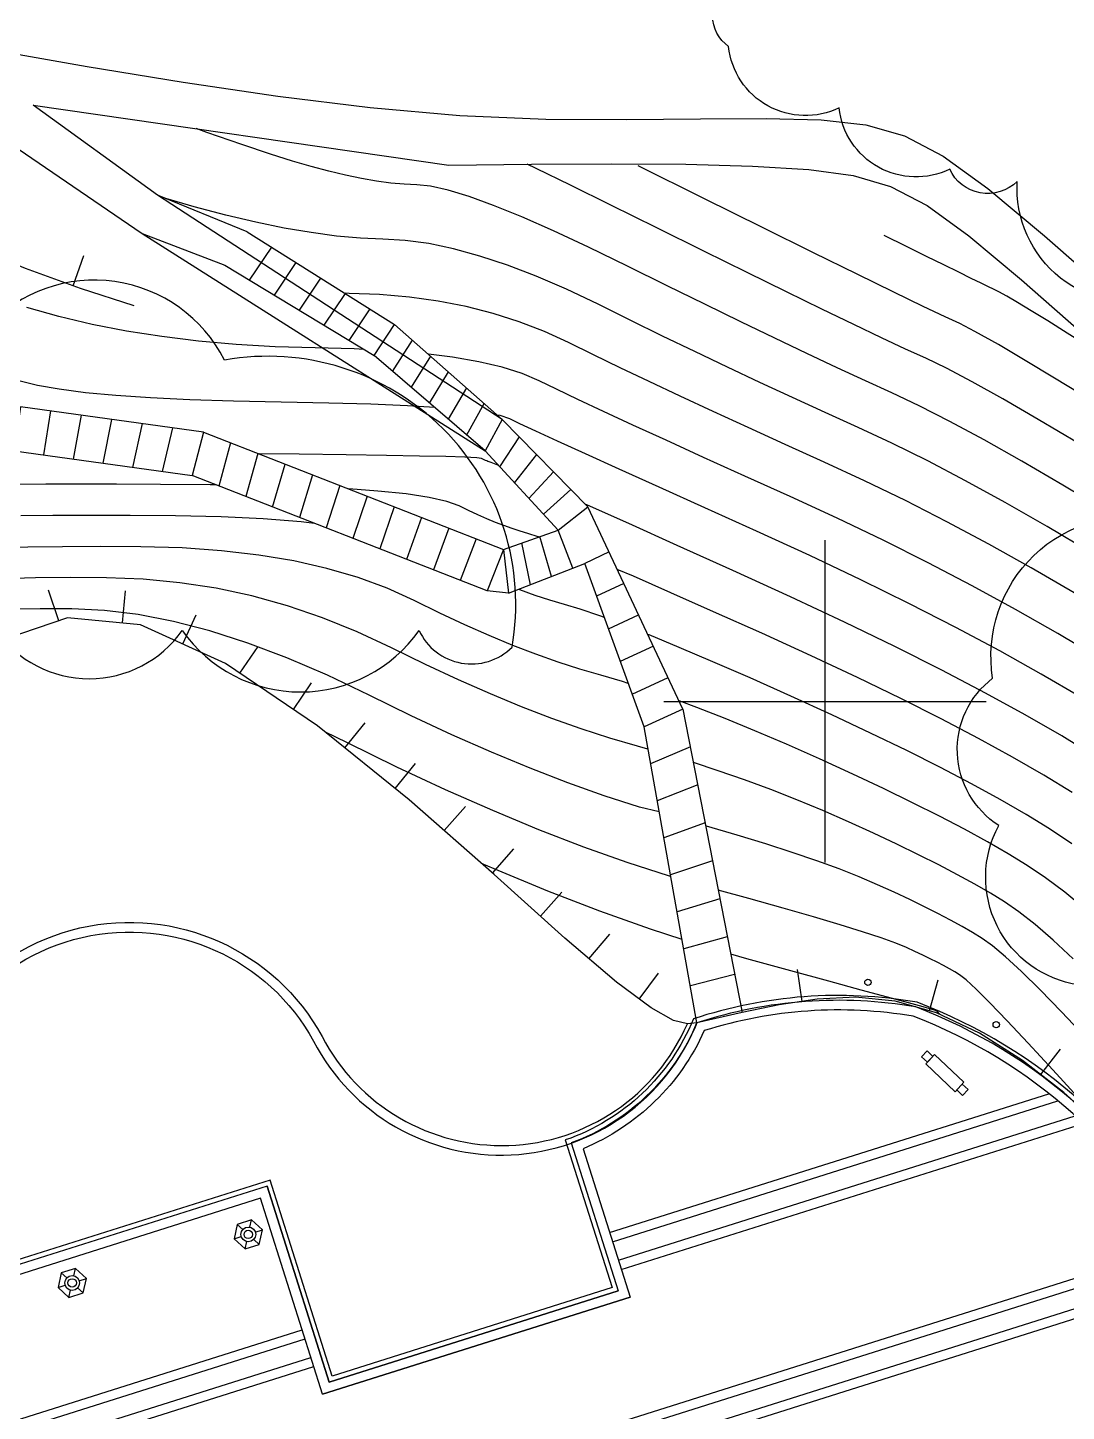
# Model space of a CAD drawing. Extents: x 351134 to 737836, y 2693212 to 3319468.
# Drawn here: x 529755 to 561963, y 3227556 to 3270486 of the extents above; entities that cross this region are included whole.
import ezdxf

# ---------------------------------------------------------------- set-up
doc = ezdxf.new("R2010")
doc.units = 0
doc.linetypes.add('0', pattern=[1, 1])
for name, color, linetype in [('00景观层', 10, 'CONTINUOUS'), ('DGX', 8, 'CONTINUOUS'), ('TK', 7, 'CONTINUOUS'), ('交通3', 1, '0'), ('地貌3', 4, '0'), ('房屋2', 8, '0'), ('景观层', 1, 'CONTINUOUS'), ('绿化', 3, 'CONTINUOUS')]:
    doc.layers.add(name, color=color, linetype=linetype)

msp = doc.modelspace()

# ---------------------------------------------------------------- linework, layer by layer
at = {"layer": '00景观层', "linetype": 'Continuous'}
for p, q in [((554481, 3244581, -355302), (554481, 3254581, -355302)), ((554481, 3244581, -355302), (554481, 3254581, -355302)), ((549481, 3249581, -355302), (559481, 3249581, -355302)), ((549481, 3249581, -355302), (559481, 3249581, -355302)), ((546613, 3235883, -355302), (548064, 3231298, -355302)), ((546613, 3235883, -355302), (548064, 3231298, -355302))]:
    msp.add_line(p, q, dxfattribs=at)
at = {"layer": '00景观层', "color": 1, "linetype": '0'}
for p, q in [((530718, 3252086, -544830), (530396, 3253032, -544830)), ((530718, 3252086, -544830), (530396, 3253032, -544830)), ((530718, 3252086, -544830), (530396, 3253032, -544830)), ((530718, 3252086, -544830), (530396, 3253032, -544830)), ((532695, 3252016, -544830), (532790, 3253011, -544830)), ((532695, 3252016, -544830), (532790, 3253011, -544830)), ((532695, 3252016, -544830), (532790, 3253011, -544830)), ((532695, 3252016, -544830), (532790, 3253011, -544830)), ((534563, 3251364, -544830), (534978, 3252273, -544830)), ((534563, 3251364, -544830), (534978, 3252273, -544830)), ((534563, 3251364, -544830), (534978, 3252273, -544830)), ((534563, 3251364, -544830), (534978, 3252273, -544830)), ((536338, 3250454, -544830), (536898, 3251282, -544830)), ((536338, 3250454, -544830), (536898, 3251282, -544830)), ((536338, 3250454, -544830), (536898, 3251282, -544830)), ((536338, 3250454, -544830), (536898, 3251282, -544830)), ((537994, 3249333, -544830), (538555, 3250161, -544830)), ((537994, 3249333, -544830), (538555, 3250161, -544830)), ((537994, 3249333, -544830), (538555, 3250161, -544830)), ((537994, 3249333, -544830), (538555, 3250161, -544830)), ((539595, 3248137, -544830), (540223, 3248915, -544830)), ((539595, 3248137, -544830), (540223, 3248915, -544830)), ((539595, 3248137, -544830), (540223, 3248915, -544830)), ((539595, 3248137, -544830), (540223, 3248915, -544830)), ((541150, 3246880, -544830), (541779, 3247658, -544830)), ((541150, 3246880, -544830), (541779, 3247658, -544830)), ((541150, 3246880, -544830), (541779, 3247658, -544830)), ((541150, 3246880, -544830), (541779, 3247658, -544830)), ((542666, 3245576, -544830), (543327, 3246326, -544830)), ((542666, 3245576, -544830), (543327, 3246326, -544830)), ((542666, 3245576, -544830), (543327, 3246326, -544830)), ((542666, 3245576, -544830), (543327, 3246326, -544830)), ((544167, 3244254, -544830), (544828, 3245004, -544830)), ((544167, 3244254, -544830), (544828, 3245004, -544830)), ((544167, 3244254, -544830), (544828, 3245004, -544830)), ((544167, 3244254, -544830), (544828, 3245004, -544830)), ((545654, 3242916, -544830), (546323, 3243659, -544830)), ((545654, 3242916, -544830), (546323, 3243659, -544830)), ((545654, 3242916, -544830), (546323, 3243659, -544830)), ((545654, 3242916, -544830), (546323, 3243659, -544830)), ((547158, 3241599, -544830), (547806, 3242361, -544830)), ((547158, 3241599, -544830), (547806, 3242361, -544830)), ((547158, 3241599, -544830), (547806, 3242361, -544830)), ((547158, 3241599, -544830), (547806, 3242361, -544830)), ((553772, 3240272, -544830), (553622, 3241261, -544830)), ((553772, 3240272, -544830), (553622, 3241261, -544830)), ((553772, 3240272, -544830), (553622, 3241261, -544830)), ((553772, 3240272, -544830), (553622, 3241261, -544830)), ((548718, 3240348, -544830), (549315, 3241151, -544830)), ((548718, 3240348, -544830), (549315, 3241151, -544830)), ((557719, 3239985, -544830), (557988, 3240949, -544830)), ((557719, 3239985, -544830), (557988, 3240949, -544830)), ((557719, 3239985, -544830), (557988, 3240949, -544830)), ((557719, 3239985, -544830), (557988, 3240949, -544830)), ((561170, 3238003, -544830), (561783, 3238793, -544830)), ((561170, 3238003, -544830), (561783, 3238793, -544830)), ((561170, 3238003, -544830), (561783, 3238793, -544830)), ((561170, 3238003, -544830), (561783, 3238793, -544830))]:
    msp.add_line(p, q, dxfattribs=at)
at = {"layer": '00景观层', "color": 2, "linetype": '0'}
for p, q in [((537179, 3234545, -355302), (539102, 3228464, -355302)), ((537179, 3234545, -355302), (539102, 3228464, -355302)), ((539102, 3228464, -355302), (548064, 3231298, -355302)), ((539102, 3228464, -355302), (548064, 3231298, -355302))]:
    msp.add_line(p, q, dxfattribs=at)
at = {"layer": '00景观层', "color": 250, "linetype": 'Continuous'}
for p, q in [((536645, 3233270, -355302), (536695, 3233496, -355302)), ((536645, 3233270, -355302), (536695, 3233496, -355302)), ((536256, 3233357, -355302), (536427, 3233200, -355302)), ((536256, 3233357, -355302), (536427, 3233200, -355302)), ((536814, 3233115, -355302), (537035, 3233185, -355302)), ((536814, 3233115, -355302), (537035, 3233185, -355302)), ((536157, 3232907, -355302), (536378, 3232977, -355302)), ((536157, 3232907, -355302), (536378, 3232977, -355302)), ((536497, 3232596, -355302), (536547, 3232822, -355302)), ((536497, 3232596, -355302), (536547, 3232822, -355302)), ((536765, 3232891, -355302), (536936, 3232735, -355302)), ((536765, 3232891, -355302), (536936, 3232735, -355302)), ((530795, 3231850, -355302), (530966, 3231693, -355302)), ((530795, 3231850, -355302), (530966, 3231693, -355302)), ((531185, 3231762, -355302), (531235, 3231989, -355302)), ((531185, 3231762, -355302), (531235, 3231989, -355302)), ((530696, 3231400, -355302), (530917, 3231470, -355302)), ((530696, 3231400, -355302), (530917, 3231470, -355302)), ((531036, 3231089, -355302), (531086, 3231315, -355302)), ((531036, 3231089, -355302), (531086, 3231315, -355302)), ((531304, 3231384, -355302), (531475, 3231228, -355302)), ((531304, 3231384, -355302), (531475, 3231228, -355302)), ((531354, 3231608, -355302), (531575, 3231678, -355302)), ((531354, 3231608, -355302), (531575, 3231678, -355302))]:
    msp.add_line(p, q, dxfattribs=at)
at = {"layer": '00景观层', "color": 1, "linetype": '0'}
for points, elevation in [([(550510, 3239610), (550211, 3239578), (549782, 3239684), (549092, 3240070), (548011, 3240874), (546410, 3242235), (544216, 3244211), (541586, 3246527), (538738, 3248829), (535887, 3250759), (533249, 3251963), (530990, 3252178), (529075, 3251527), (527417, 3250226), (525931, 3248491), (524531, 3246540)], -352185), ([(550510, 3239610), (550211, 3239578), (549782, 3239684), (549092, 3240070), (548011, 3240874), (546410, 3242235), (544216, 3244211), (541586, 3246527), (538738, 3248829), (535887, 3250759), (533249, 3251963), (530990, 3252178), (529075, 3251527), (527417, 3250226), (525931, 3248491), (524531, 3246540)], -352185), ([(550510, 3239610), (550211, 3239578), (549782, 3239684), (549092, 3240070), (548011, 3240874), (546410, 3242235), (544216, 3244211), (541586, 3246527), (538738, 3248829), (535887, 3250759), (533249, 3251963), (530990, 3252178), (529075, 3251527), (527417, 3250226), (525931, 3248491), (524531, 3246540)], -352185), ([(550510, 3239610), (550211, 3239578), (549782, 3239684), (549092, 3240070), (548011, 3240874), (546410, 3242235), (544216, 3244211), (541586, 3246527), (538738, 3248829), (535887, 3250759), (533249, 3251963), (530990, 3252178), (529075, 3251527), (527417, 3250226), (525931, 3248491), (524531, 3246540)], -352185), ([(568115, 3225987), (567516, 3227925), (566959, 3229666), (566465, 3231119), (565989, 3232330), (565469, 3233383), (564844, 3234360), (564052, 3235344), (563053, 3236391), (561884, 3237449), (560603, 3238443), (559268, 3239294), (557937, 3239925), (556656, 3240282), (555425, 3240401), (554232, 3240342), (553063, 3240164), (551907, 3239927)], 9454170), ([(568115, 3225987), (567516, 3227925), (566959, 3229666), (566465, 3231119), (565989, 3232330), (565469, 3233383), (564844, 3234360), (564052, 3235344), (563053, 3236391), (561884, 3237449), (560603, 3238443), (559268, 3239294), (557937, 3239925), (556656, 3240282), (555425, 3240401), (554232, 3240342), (553063, 3240164), (551907, 3239927)], 9454170), ([(568115, 3225987), (567516, 3227925), (566959, 3229666), (566465, 3231119), (565989, 3232330), (565469, 3233383), (564844, 3234360), (564052, 3235344), (563053, 3236391), (561884, 3237449), (560603, 3238443), (559268, 3239294), (557937, 3239925), (556656, 3240282), (555425, 3240401), (554232, 3240342), (553063, 3240164), (551907, 3239927)], 9454170), ([(568115, 3225987), (567516, 3227925), (566959, 3229666), (566465, 3231119), (565989, 3232330), (565469, 3233383), (564844, 3234360), (564052, 3235344), (563053, 3236391), (561884, 3237449), (560603, 3238443), (559268, 3239294), (557937, 3239925), (556656, 3240282), (555425, 3240401), (554232, 3240342), (553063, 3240164), (551907, 3239927)], 9454170)]:
    msp.add_lwpolyline(points, dxfattribs=dict(at, elevation=elevation))
at = {"layer": '00景观层', "color": 8, "linetype": '0'}
for points, elevation in [([(550075, 3249346), (551907, 3239927), (550510, 3239610), (548867, 3248793)], -356512), ([(550991, 3244637), (549689, 3244201)], -354372), ([(551220, 3243459), (549894, 3243054)], -353837), ([(551449, 3242282), (550099, 3241906)], -353303), ([(551678, 3241105), (550305, 3240758)], -352768)]:
    msp.add_lwpolyline(points, dxfattribs=dict(at, elevation=elevation))
at = {"layer": '00景观层', "color": 5, "linetype": 'Continuous', "elevation": -355302, "flags": 128}
msp.add_lwpolyline([(510637, 3224589, -0.03152), (512611, 3224528, 0.427757), (526103, 3236237, -0.757242), (538884, 3239189, 0.631619), (550211, 3239578)], format="xyb", dxfattribs=at)
msp.add_lwpolyline([(510637, 3224589, -0.03152), (512611, 3224528, 0.427757), (526103, 3236237, -0.757242), (538884, 3239189, 0.631619), (550211, 3239578)], format="xyb", dxfattribs=at)
at = {"layer": '00景观层', "linetype": 'Continuous', "elevation": -345704, "flags": 128}
msp.add_lwpolyline([(512339, 3224250, -0.003987), (512583, 3224229, 0.427757), (526403, 3236223, -0.757242), (538621, 3239045, 0.641585), (550510, 3239610)], format="xyb", dxfattribs=at)
msp.add_lwpolyline([(512339, 3224250, -0.003987), (512583, 3224229, 0.427757), (526403, 3236223, -0.757242), (538621, 3239045, 0.641585), (550510, 3239610)], format="xyb", dxfattribs=at)
at = {"layer": '00景观层', "color": 7, "elevation": -355302, "flags": 128}
for points in [[(571573, 3209985), (571752, 3210049), (570313, 3214061), (571432, 3214442), (571323, 3214664, 0.029317), (566127, 3232390, 0.184836), (557336, 3240249, 0.123687), (550398, 3239731, -0.216099), (546427, 3235976), (547875, 3231396), (539200, 3228652), (537276, 3234733), (524694, 3230754, -0.29768), (512597, 3224379, 0.003987), (512351, 3224400)], [(571573, 3209985), (571752, 3210049), (570313, 3214061), (571432, 3214442), (571323, 3214664, 0.029317), (566127, 3232390, 0.184836), (557336, 3240249, 0.123687), (550398, 3239731, -0.216099), (546427, 3235976), (547875, 3231396), (539200, 3228652), (537276, 3234733), (524694, 3230754, -0.29768), (512597, 3224379, 0.003987), (512351, 3224400)], [(556253, 3190632), (562930, 3197146), (563209, 3196860), (571019, 3204479), (570766, 3204738), (571433, 3210094), (571560, 3210140), (570120, 3214154), (571222, 3214529), (571181, 3214614, 0.029328), (565989, 3232330, 0.18445), (557296, 3240103, 0.122199), (550510, 3239610, -0.20777), (546613, 3235883), (548064, 3231298), (539102, 3228464), (537179, 3234545), (524796, 3230629, -0.296393), (512583, 3224229, 0.003987), (512339, 3224250)], [(556253, 3190632), (562930, 3197146), (563209, 3196860), (571019, 3204479), (570766, 3204738), (571433, 3210094), (571560, 3210140), (570120, 3214154), (571222, 3214529), (571181, 3214614, 0.029328), (565989, 3232330, 0.18445), (557296, 3240103, 0.122199), (550510, 3239610, -0.20777), (546613, 3235883), (548064, 3231298), (539102, 3228464), (537179, 3234545), (524796, 3230629, -0.296393), (512583, 3224229, 0.003987), (512339, 3224250)]]:
    msp.add_lwpolyline(points, format="xyb", dxfattribs=at)
at = {"layer": '00景观层', "color": 8, "linetype": 'Continuous', "elevation": -355302, "flags": 128}
msp.add_lwpolyline([(556171, 3190971), (562935, 3197570), (563214, 3197284), (570595, 3204484), (570451, 3204632), (571158, 3210314), (571177, 3210321), (569735, 3214340), (570849, 3214719, 0.029015), (565713, 3232210, 0.18366), (557217, 3239813, 0.119144), (550734, 3239367, -0.191924), (546978, 3235705), (548434, 3231101), (538900, 3228086), (536975, 3234173), (524998, 3230378, -0.292375), (512627, 3223924)], format="xyb", dxfattribs=at)
msp.add_lwpolyline([(556171, 3190971), (562935, 3197570), (563214, 3197284), (570595, 3204484), (570451, 3204632), (571158, 3210314), (571177, 3210321), (569735, 3214340), (570849, 3214719, 0.029015), (565713, 3232210, 0.18366), (557217, 3239813, 0.119144), (550734, 3239367, -0.191924), (546978, 3235705), (548434, 3231101), (538900, 3228086), (536975, 3234173), (524998, 3230378, -0.292375), (512627, 3223924)], format="xyb", dxfattribs=at)
at = {"layer": '00景观层', "color": 250, "linetype": 'Continuous', "elevation": -355302, "flags": 128}
for points in [[(547801, 3233103), (561426, 3237412)], [(547801, 3233103), (561426, 3237412)], [(547891, 3232817), (561705, 3237186)], [(547891, 3232817), (561705, 3237186)], [(548072, 3232245), (562237, 3236725)], [(548072, 3232245), (562237, 3236725)], [(548163, 3231959), (562491, 3236490)], [(548163, 3231959), (562491, 3236490)], [(537653, 3223915), (565446, 3232705)], [(537653, 3223915), (565446, 3232705)], [(537828, 3223656), (565593, 3232437)], [(537828, 3223656), (565593, 3232437)], [(538101, 3223113), (565830, 3231883)], [(538101, 3223113), (565830, 3231883)], [(538202, 3222830), (565930, 3231600)], [(538202, 3222830), (565930, 3231600)], [(513972, 3222404), (538267, 3230088)], [(513972, 3222404), (538267, 3230088)], [(514144, 3222144), (538357, 3229802)], [(514144, 3222144), (538357, 3229802)], [(514324, 3221572), (538538, 3229230)], [(514324, 3221572), (538538, 3229230)], [(514414, 3221286), (538629, 3228944)], [(514414, 3221286), (538629, 3228944)]]:
    msp.add_lwpolyline(points, dxfattribs=at)
at = {"layer": '00景观层', "color": 7, "elevation": -355302, "flags": 128}
for points in [[(537179, 3234545), (524796, 3230629)], [(537179, 3234545), (524796, 3230629)], [(537179, 3234545), (539102, 3228464)], [(537179, 3234545), (539102, 3228464)]]:
    msp.add_lwpolyline(points, dxfattribs=at)
at = {"layer": '00景观层', "color": 11, "linetype": 'Continuous', "elevation": -355302, "flags": 128}
for points in [[(537035, 3233185), (536695, 3233496), (536256, 3233357), (536157, 3232907), (536497, 3232596), (536936, 3232735)], [(537035, 3233185), (536695, 3233496), (536256, 3233357), (536157, 3232907), (536497, 3232596), (536936, 3232735)], [(531575, 3231678), (531235, 3231989), (530795, 3231850), (530696, 3231400), (531036, 3231089), (531475, 3231228)], [(531575, 3231678), (531235, 3231989), (530795, 3231850), (530696, 3231400), (531036, 3231089), (531475, 3231228)]]:
    msp.add_lwpolyline(points, close=True, dxfattribs=at)
at = {"layer": '00景观层', "color": 8, "linetype": 'Continuous', "elevation": -355302, "flags": 128}
msp.add_lwpolyline([(538900, 3228086), (548434, 3231101)], dxfattribs=at)
msp.add_lwpolyline([(538900, 3228086), (548434, 3231101)], dxfattribs=at)
at = {"layer": '00景观层', "color": 1, "linetype": '0'}
for centre in [(555812, 3240866, -544830), (555812, 3240866, -544830), (555812, 3240866, -544830), (555812, 3240866, -544830), (559791, 3239553, -544830), (559791, 3239553, -544830), (559791, 3239553, -544830), (559791, 3239553, -544830)]:
    msp.add_circle(centre, 100, dxfattribs=at)
at = {"layer": '00景观层', "color": 250, "linetype": 'Continuous'}
for centre, radius in [((536596, 3233046, -355302), 229), ((536596, 3233046, -355302), 229), ((536596, 3233046, -355302), 131), ((536596, 3233046, -355302), 131), ((531135, 3231539, -355302), 229), ((531135, 3231539, -355302), 229), ((531135, 3231539, -355302), 131), ((531135, 3231539, -355302), 131)]:
    msp.add_circle(centre, radius, dxfattribs=at)
at = {"layer": 'DGX', "color": 8, "linetype": 'Continuous'}
for points, elevation in [([(563239, 3255464), (561857, 3256295), (560582, 3257040), (559414, 3257698), (558354, 3258271), (557401, 3258757), (556555, 3259157), (555733, 3259530), (554853, 3259937), (553915, 3260378), (552919, 3260853), (551865, 3261361), (550753, 3261903), (549582, 3262479), (548353, 3263088), (547151, 3263675), (546058, 3264184), (545076, 3264616), (544204, 3264971), (543442, 3265248), (542791, 3265447), (542250, 3265568), (541819, 3265612), (541430, 3265628), (541015, 3265666), (540573, 3265725), (540105, 3265805), (539611, 3265907), (539090, 3266031), (538542, 3266176), (537968, 3266342), (537281, 3266560), (536395, 3266858), (535308, 3267237), (534976, 3267355)], 11698), ([(563239, 3255464), (561857, 3256295), (560582, 3257040), (559414, 3257698), (558354, 3258271), (557401, 3258757), (556555, 3259157), (555733, 3259530), (554853, 3259937), (553915, 3260378), (552919, 3260853), (551865, 3261361), (550753, 3261903), (549582, 3262479), (548353, 3263088), (547151, 3263675), (546058, 3264184), (545076, 3264616), (544204, 3264971), (543442, 3265248), (542791, 3265447), (542250, 3265568), (541819, 3265612), (541430, 3265628), (541015, 3265666), (540573, 3265725), (540105, 3265805), (539611, 3265907), (539090, 3266031), (538542, 3266176), (537968, 3266342), (537281, 3266560), (536395, 3266858), (535308, 3267237), (534976, 3267355)], 11698), ([(563239, 3255464), (561857, 3256295), (560582, 3257040), (559414, 3257698), (558354, 3258271), (557401, 3258757), (556555, 3259157), (555733, 3259530), (554853, 3259937), (553915, 3260378), (552919, 3260853), (551865, 3261361), (550753, 3261903), (549582, 3262479), (548353, 3263088), (547151, 3263675), (546058, 3264184), (545076, 3264616), (544204, 3264971), (543442, 3265248), (542791, 3265447), (542250, 3265568), (541819, 3265612), (541430, 3265628), (541015, 3265666), (540573, 3265725), (540105, 3265805), (539611, 3265907), (539090, 3266031), (538542, 3266176), (537968, 3266342), (537281, 3266560), (536395, 3266858), (535308, 3267237), (534976, 3267355)], 11698), ([(563239, 3255464), (561857, 3256295), (560582, 3257040), (559414, 3257698), (558354, 3258271), (557401, 3258757), (556555, 3259157), (555733, 3259530), (554853, 3259937), (553915, 3260378), (552919, 3260853), (551865, 3261361), (550753, 3261903), (549582, 3262479), (548353, 3263088), (547151, 3263675), (546058, 3264184), (545076, 3264616), (544204, 3264971), (543442, 3265248), (542791, 3265447), (542250, 3265568), (541819, 3265612), (541430, 3265628), (541015, 3265666), (540573, 3265725), (540105, 3265805), (539611, 3265907), (539090, 3266031), (538542, 3266176), (537968, 3266342), (537281, 3266560), (536395, 3266858), (535308, 3267237), (534976, 3267355)], 11698), ([(563239, 3255464), (561857, 3256295), (560582, 3257040), (559414, 3257698), (558354, 3258271), (557401, 3258757), (556555, 3259157), (555733, 3259530), (554853, 3259937), (553915, 3260378), (552919, 3260853), (551865, 3261361), (550753, 3261903), (549582, 3262479), (548353, 3263088), (547151, 3263675), (546058, 3264184), (545076, 3264616), (544204, 3264971), (543442, 3265248), (542791, 3265447), (542250, 3265568), (541819, 3265612), (541430, 3265628), (541015, 3265666), (540573, 3265725), (540105, 3265805), (539611, 3265907), (539090, 3266031), (538542, 3266176), (537968, 3266342), (537281, 3266560), (536395, 3266858), (535308, 3267237), (534976, 3267355)], 11698), ([(563239, 3255464), (561857, 3256295), (560582, 3257040), (559414, 3257698), (558354, 3258271), (557401, 3258757), (556555, 3259157), (555733, 3259530), (554853, 3259937), (553915, 3260378), (552919, 3260853), (551865, 3261361), (550753, 3261903), (549582, 3262479), (548353, 3263088), (547151, 3263675), (546058, 3264184), (545076, 3264616), (544204, 3264971), (543442, 3265248), (542791, 3265447), (542250, 3265568), (541819, 3265612), (541430, 3265628), (541015, 3265666), (540573, 3265725), (540105, 3265805), (539611, 3265907), (539090, 3266031), (538542, 3266176), (537968, 3266342), (537281, 3266560), (536395, 3266858), (535308, 3267237), (534976, 3267355)], 11698), ([(563239, 3255464), (561857, 3256295), (560582, 3257040), (559414, 3257698), (558354, 3258271), (557401, 3258757), (556555, 3259157), (555733, 3259530), (554853, 3259937), (553915, 3260378), (552919, 3260853), (551865, 3261361), (550753, 3261903), (549582, 3262479), (548353, 3263088), (547151, 3263675), (546058, 3264184), (545076, 3264616), (544204, 3264971), (543442, 3265248), (542791, 3265447), (542250, 3265568), (541819, 3265612), (541430, 3265628), (541015, 3265666), (540573, 3265725), (540105, 3265805), (539611, 3265907), (539090, 3266031), (538542, 3266176), (537968, 3266342), (537281, 3266560), (536395, 3266858), (535308, 3267237), (534976, 3267355)], 11698), ([(563239, 3255464), (561857, 3256295), (560582, 3257040), (559414, 3257698), (558354, 3258271), (557401, 3258757), (556555, 3259157), (555733, 3259530), (554853, 3259937), (553915, 3260378), (552919, 3260853), (551865, 3261361), (550753, 3261903), (549582, 3262479), (548353, 3263088), (547151, 3263675), (546058, 3264184), (545076, 3264616), (544204, 3264971), (543442, 3265248), (542791, 3265447), (542250, 3265568), (541819, 3265612), (541430, 3265628), (541015, 3265666), (540573, 3265725), (540105, 3265805), (539611, 3265907), (539090, 3266031), (538542, 3266176), (537968, 3266342), (537281, 3266560), (536395, 3266858), (535308, 3267237), (534976, 3267355)], 11698), ([(563239, 3255464), (561857, 3256295), (560582, 3257040), (559414, 3257698), (558354, 3258271), (557401, 3258757), (556555, 3259157), (555733, 3259530), (554853, 3259937), (553915, 3260378), (552919, 3260853), (551865, 3261361), (550753, 3261903), (549582, 3262479), (548353, 3263088), (547151, 3263675), (546058, 3264184), (545076, 3264616), (544204, 3264971), (543442, 3265248), (542791, 3265447), (542250, 3265568), (541819, 3265612), (541430, 3265628), (541015, 3265666), (540573, 3265725), (540105, 3265805), (539611, 3265907), (539090, 3266031), (538542, 3266176), (537968, 3266342), (537281, 3266560), (536395, 3266858), (535308, 3267237), (534976, 3267355)], 11698), ([(563239, 3255464), (561857, 3256295), (560582, 3257040), (559414, 3257698), (558354, 3258271), (557401, 3258757), (556555, 3259157), (555733, 3259530), (554853, 3259937), (553915, 3260378), (552919, 3260853), (551865, 3261361), (550753, 3261903), (549582, 3262479), (548353, 3263088), (547151, 3263675), (546058, 3264184), (545076, 3264616), (544204, 3264971), (543442, 3265248), (542791, 3265447), (542250, 3265568), (541819, 3265612), (541430, 3265628), (541015, 3265666), (540573, 3265725), (540105, 3265805), (539611, 3265907), (539090, 3266031), (538542, 3266176), (537968, 3266342), (537281, 3266560), (536395, 3266858), (535308, 3267237), (534976, 3267355)], 11698), ([(563239, 3255464), (561857, 3256295), (560582, 3257040), (559414, 3257698), (558354, 3258271), (557401, 3258757), (556555, 3259157), (555733, 3259530), (554853, 3259937), (553915, 3260378), (552919, 3260853), (551865, 3261361), (550753, 3261903), (549582, 3262479), (548353, 3263088), (547151, 3263675), (546058, 3264184), (545076, 3264616), (544204, 3264971), (543442, 3265248), (542791, 3265447), (542250, 3265568), (541819, 3265612), (541430, 3265628), (541015, 3265666), (540573, 3265725), (540105, 3265805), (539611, 3265907), (539090, 3266031), (538542, 3266176), (537968, 3266342), (537281, 3266560), (536395, 3266858), (535308, 3267237), (534976, 3267355)], 11698), ([(563239, 3255464), (561857, 3256295), (560582, 3257040), (559414, 3257698), (558354, 3258271), (557401, 3258757), (556555, 3259157), (555733, 3259530), (554853, 3259937), (553915, 3260378), (552919, 3260853), (551865, 3261361), (550753, 3261903), (549582, 3262479), (548353, 3263088), (547151, 3263675), (546058, 3264184), (545076, 3264616), (544204, 3264971), (543442, 3265248), (542791, 3265447), (542250, 3265568), (541819, 3265612), (541430, 3265628), (541015, 3265666), (540573, 3265725), (540105, 3265805), (539611, 3265907), (539090, 3266031), (538542, 3266176), (537968, 3266342), (537281, 3266560), (536395, 3266858), (535308, 3267237), (534976, 3267355)], 11698), ([(563239, 3255464), (561857, 3256295), (560582, 3257040), (559414, 3257698), (558354, 3258271), (557401, 3258757), (556555, 3259157), (555733, 3259530), (554853, 3259937), (553915, 3260378), (552919, 3260853), (551865, 3261361), (550753, 3261903), (549582, 3262479), (548353, 3263088), (547151, 3263675), (546058, 3264184), (545076, 3264616), (544204, 3264971), (543442, 3265248), (542791, 3265447), (542250, 3265568), (541819, 3265612), (541430, 3265628), (541015, 3265666), (540573, 3265725), (540105, 3265805), (539611, 3265907), (539090, 3266031), (538542, 3266176), (537968, 3266342), (537281, 3266560), (536395, 3266858), (535308, 3267237), (534976, 3267355)], 11698), ([(563239, 3255464), (561857, 3256295), (560582, 3257040), (559414, 3257698), (558354, 3258271), (557401, 3258757), (556555, 3259157), (555733, 3259530), (554853, 3259937), (553915, 3260378), (552919, 3260853), (551865, 3261361), (550753, 3261903), (549582, 3262479), (548353, 3263088), (547151, 3263675), (546058, 3264184), (545076, 3264616), (544204, 3264971), (543442, 3265248), (542791, 3265447), (542250, 3265568), (541819, 3265612), (541430, 3265628), (541015, 3265666), (540573, 3265725), (540105, 3265805), (539611, 3265907), (539090, 3266031), (538542, 3266176), (537968, 3266342), (537281, 3266560), (536395, 3266858), (535308, 3267237), (534976, 3267355)], 11698), ([(563239, 3255464), (561857, 3256295), (560582, 3257040), (559414, 3257698), (558354, 3258271), (557401, 3258757), (556555, 3259157), (555733, 3259530), (554853, 3259937), (553915, 3260378), (552919, 3260853), (551865, 3261361), (550753, 3261903), (549582, 3262479), (548353, 3263088), (547151, 3263675), (546058, 3264184), (545076, 3264616), (544204, 3264971), (543442, 3265248), (542791, 3265447), (542250, 3265568), (541819, 3265612), (541430, 3265628), (541015, 3265666), (540573, 3265725), (540105, 3265805), (539611, 3265907), (539090, 3266031), (538542, 3266176), (537968, 3266342), (537281, 3266560), (536395, 3266858), (535308, 3267237), (534976, 3267355)], 11698), ([(563239, 3255464), (561857, 3256295), (560582, 3257040), (559414, 3257698), (558354, 3258271), (557401, 3258757), (556555, 3259157), (555733, 3259530), (554853, 3259937), (553915, 3260378), (552919, 3260853), (551865, 3261361), (550753, 3261903), (549582, 3262479), (548353, 3263088), (547151, 3263675), (546058, 3264184), (545076, 3264616), (544204, 3264971), (543442, 3265248), (542791, 3265447), (542250, 3265568), (541819, 3265612), (541430, 3265628), (541015, 3265666), (540573, 3265725), (540105, 3265805), (539611, 3265907), (539090, 3266031), (538542, 3266176), (537968, 3266342), (537281, 3266560), (536395, 3266858), (535308, 3267237), (534976, 3267355)], 11698), ([(562347, 3257582), (561093, 3258331), (559993, 3258970), (559044, 3259500), (558248, 3259920), (557605, 3260230), (556979, 3260516), (556233, 3260865), (555369, 3261277), (554386, 3261751), (553284, 3262288), (552063, 3262887), (550724, 3263549), (549265, 3264273), (547837, 3264981), (546588, 3265595), (545519, 3266115), (545244, 3266247)], 10698), ([(562725, 3254206), (561367, 3255009), (560071, 3255749), (558836, 3256427), (557664, 3257042), (556553, 3257594), (555504, 3258083), (554487, 3258544), (553473, 3259010), (552462, 3259480), (551452, 3259955), (550446, 3260435), (549442, 3260919), (548440, 3261409), (547441, 3261903), (546464, 3262369), (545528, 3262774), (544632, 3263118), (543778, 3263401), (542964, 3263624), (542192, 3263785), (541460, 3263886), (540769, 3263926), (540076, 3263954), (539335, 3264021), (538546, 3264126), (537711, 3264270), (536829, 3264452), (535899, 3264672), (534922, 3264931), (534039, 3265187)], 12698)]:
    msp.add_lwpolyline(points, dxfattribs=dict(at, elevation=elevation))
for points in [[(569663, 3254574), (567382, 3256016), (565360, 3257287), (563596, 3258386), (562091, 3259313), (560844, 3260068), (559856, 3260652), (559127, 3261063), (558656, 3261303), (558201, 3261514), (557521, 3261840), (556614, 3262280), (555481, 3262834), (554122, 3263504), (552537, 3264287), (550726, 3265186), (548689, 3266198)], [(563448, 3260089), (562673, 3260579), (561985, 3261011), (561386, 3261385), (560874, 3261700), (560450, 3261957), (560115, 3262155), (559867, 3262295), (559706, 3262376), (559552, 3262448), (559321, 3262559), (559012, 3262708), (558627, 3262897), (558165, 3263124), (557627, 3263391), (557011, 3263696), (556318, 3264040)], [(562211, 3252948), (560877, 3253723), (559559, 3254458), (558258, 3255155), (556973, 3255812), (555705, 3256431), (554453, 3257010), (553242, 3257558), (552093, 3258082), (551008, 3258581), (549986, 3259057), (549027, 3259508), (548131, 3259935), (547299, 3260338), (546530, 3260718), (545778, 3261063), (544998, 3261363), (544189, 3261620), (543352, 3261832), (542487, 3262000), (541593, 3262124), (540670, 3262204), (539720, 3262239), (539601, 3262244)], [(562211, 3252948), (560877, 3253723), (559559, 3254458), (558258, 3255155), (556973, 3255812), (555705, 3256431), (554453, 3257010), (553242, 3257558), (552093, 3258082), (551008, 3258581), (549986, 3259057), (549027, 3259508), (548131, 3259935), (547299, 3260338), (546530, 3260718), (545778, 3261063), (544998, 3261363), (544189, 3261620), (543352, 3261832), (542487, 3262000), (541593, 3262124), (540670, 3262204), (539720, 3262239), (539601, 3262244)], [(562211, 3252948), (560877, 3253723), (559559, 3254458), (558258, 3255155), (556973, 3255812), (555705, 3256431), (554453, 3257010), (553242, 3257558), (552093, 3258082), (551008, 3258581), (549986, 3259057), (549027, 3259508), (548131, 3259935), (547299, 3260338), (546530, 3260718), (545778, 3261063), (544998, 3261363), (544189, 3261620), (543352, 3261832), (542487, 3262000), (541593, 3262124), (540670, 3262204), (539720, 3262239), (539601, 3262244)], [(562211, 3252948), (560877, 3253723), (559559, 3254458), (558258, 3255155), (556973, 3255812), (555705, 3256431), (554453, 3257010), (553242, 3257558), (552093, 3258082), (551008, 3258581), (549986, 3259057), (549027, 3259508), (548131, 3259935), (547299, 3260338), (546530, 3260718), (545778, 3261063), (544998, 3261363), (544189, 3261620), (543352, 3261832), (542487, 3262000), (541593, 3262124), (540670, 3262204), (539720, 3262239), (539601, 3262244)], [(562211, 3252948), (560877, 3253723), (559559, 3254458), (558258, 3255155), (556973, 3255812), (555705, 3256431), (554453, 3257010), (553242, 3257558), (552093, 3258082), (551008, 3258581), (549986, 3259057), (549027, 3259508), (548131, 3259935), (547299, 3260338), (546530, 3260718), (545778, 3261063), (544998, 3261363), (544189, 3261620), (543352, 3261832), (542487, 3262000), (541593, 3262124), (540670, 3262204), (539720, 3262239), (539601, 3262244)], [(562211, 3252948), (560877, 3253723), (559559, 3254458), (558258, 3255155), (556973, 3255812), (555705, 3256431), (554453, 3257010), (553242, 3257558), (552093, 3258082), (551008, 3258581), (549986, 3259057), (549027, 3259508), (548131, 3259935), (547299, 3260338), (546530, 3260718), (545778, 3261063), (544998, 3261363), (544189, 3261620), (543352, 3261832), (542487, 3262000), (541593, 3262124), (540670, 3262204), (539720, 3262239), (539601, 3262244)], [(562211, 3252948), (560877, 3253723), (559559, 3254458), (558258, 3255155), (556973, 3255812), (555705, 3256431), (554453, 3257010), (553242, 3257558), (552093, 3258082), (551008, 3258581), (549986, 3259057), (549027, 3259508), (548131, 3259935), (547299, 3260338), (546530, 3260718), (545778, 3261063), (544998, 3261363), (544189, 3261620), (543352, 3261832), (542487, 3262000), (541593, 3262124), (540670, 3262204), (539720, 3262239), (539601, 3262244)], [(562211, 3252948), (560877, 3253723), (559559, 3254458), (558258, 3255155), (556973, 3255812), (555705, 3256431), (554453, 3257010), (553242, 3257558), (552093, 3258082), (551008, 3258581), (549986, 3259057), (549027, 3259508), (548131, 3259935), (547299, 3260338), (546530, 3260718), (545778, 3261063), (544998, 3261363), (544189, 3261620), (543352, 3261832), (542487, 3262000), (541593, 3262124), (540670, 3262204), (539720, 3262239), (539601, 3262244)], [(562211, 3252948), (560877, 3253723), (559559, 3254458), (558258, 3255155), (556973, 3255812), (555705, 3256431), (554453, 3257010), (553242, 3257558), (552093, 3258082), (551008, 3258581), (549986, 3259057), (549027, 3259508), (548131, 3259935), (547299, 3260338), (546530, 3260718), (545778, 3261063), (544998, 3261363), (544189, 3261620), (543352, 3261832), (542487, 3262000), (541593, 3262124), (540670, 3262204), (539720, 3262239), (539601, 3262244)], [(562211, 3252948), (560877, 3253723), (559559, 3254458), (558258, 3255155), (556973, 3255812), (555705, 3256431), (554453, 3257010), (553242, 3257558), (552093, 3258082), (551008, 3258581), (549986, 3259057), (549027, 3259508), (548131, 3259935), (547299, 3260338), (546530, 3260718), (545778, 3261063), (544998, 3261363), (544189, 3261620), (543352, 3261832), (542487, 3262000), (541593, 3262124), (540670, 3262204), (539720, 3262239), (539601, 3262244)], [(562211, 3252948), (560877, 3253723), (559559, 3254458), (558258, 3255155), (556973, 3255812), (555705, 3256431), (554453, 3257010), (553242, 3257558), (552093, 3258082), (551008, 3258581), (549986, 3259057), (549027, 3259508), (548131, 3259935), (547299, 3260338), (546530, 3260718), (545778, 3261063), (544998, 3261363), (544189, 3261620), (543352, 3261832), (542487, 3262000), (541593, 3262124), (540670, 3262204), (539720, 3262239), (539601, 3262244)], [(562211, 3252948), (560877, 3253723), (559559, 3254458), (558258, 3255155), (556973, 3255812), (555705, 3256431), (554453, 3257010), (553242, 3257558), (552093, 3258082), (551008, 3258581), (549986, 3259057), (549027, 3259508), (548131, 3259935), (547299, 3260338), (546530, 3260718), (545778, 3261063), (544998, 3261363), (544189, 3261620), (543352, 3261832), (542487, 3262000), (541593, 3262124), (540670, 3262204), (539720, 3262239), (539601, 3262244)], [(562211, 3252948), (560877, 3253723), (559559, 3254458), (558258, 3255155), (556973, 3255812), (555705, 3256431), (554453, 3257010), (553242, 3257558), (552093, 3258082), (551008, 3258581), (549986, 3259057), (549027, 3259508), (548131, 3259935), (547299, 3260338), (546530, 3260718), (545778, 3261063), (544998, 3261363), (544189, 3261620), (543352, 3261832), (542487, 3262000), (541593, 3262124), (540670, 3262204), (539720, 3262239), (539601, 3262244)], [(562211, 3252948), (560877, 3253723), (559559, 3254458), (558258, 3255155), (556973, 3255812), (555705, 3256431), (554453, 3257010), (553242, 3257558), (552093, 3258082), (551008, 3258581), (549986, 3259057), (549027, 3259508), (548131, 3259935), (547299, 3260338), (546530, 3260718), (545778, 3261063), (544998, 3261363), (544189, 3261620), (543352, 3261832), (542487, 3262000), (541593, 3262124), (540670, 3262204), (539720, 3262239), (539601, 3262244)], [(562211, 3252948), (560877, 3253723), (559559, 3254458), (558258, 3255155), (556973, 3255812), (555705, 3256431), (554453, 3257010), (553242, 3257558), (552093, 3258082), (551008, 3258581), (549986, 3259057), (549027, 3259508), (548131, 3259935), (547299, 3260338), (546530, 3260718), (545778, 3261063), (544998, 3261363), (544189, 3261620), (543352, 3261832), (542487, 3262000), (541593, 3262124), (540670, 3262204), (539720, 3262239), (539601, 3262244)], [(562211, 3252948), (560877, 3253723), (559559, 3254458), (558258, 3255155), (556973, 3255812), (555705, 3256431), (554453, 3257010), (553242, 3257558), (552093, 3258082), (551008, 3258581), (549986, 3259057), (549027, 3259508), (548131, 3259935), (547299, 3260338), (546530, 3260718), (545778, 3261063), (544998, 3261363), (544189, 3261620), (543352, 3261832), (542487, 3262000), (541593, 3262124), (540670, 3262204), (539720, 3262239), (539601, 3262244)], [(562211, 3252948), (560877, 3253723), (559559, 3254458), (558258, 3255155), (556973, 3255812), (555705, 3256431), (554453, 3257010), (553242, 3257558), (552093, 3258082), (551008, 3258581), (549986, 3259057), (549027, 3259508), (548131, 3259935), (547299, 3260338), (546530, 3260718), (545778, 3261063), (544998, 3261363), (544189, 3261620), (543352, 3261832), (542487, 3262000), (541593, 3262124), (540670, 3262204), (539720, 3262239), (539601, 3262244)], [(562211, 3252948), (560877, 3253723), (559559, 3254458), (558258, 3255155), (556973, 3255812), (555705, 3256431), (554453, 3257010), (553242, 3257558), (552093, 3258082), (551008, 3258581), (549986, 3259057), (549027, 3259508), (548131, 3259935), (547299, 3260338), (546530, 3260718), (545778, 3261063), (544998, 3261363), (544189, 3261620), (543352, 3261832), (542487, 3262000), (541593, 3262124), (540670, 3262204), (539720, 3262239), (539601, 3262244)], [(562211, 3252948), (560877, 3253723), (559559, 3254458), (558258, 3255155), (556973, 3255812), (555705, 3256431), (554453, 3257010), (553242, 3257558), (552093, 3258082), (551008, 3258581), (549986, 3259057), (549027, 3259508), (548131, 3259935), (547299, 3260338), (546530, 3260718), (545778, 3261063), (544998, 3261363), (544189, 3261620), (543352, 3261832), (542487, 3262000), (541593, 3262124), (540670, 3262204), (539720, 3262239), (539601, 3262244)], [(562211, 3252948), (560877, 3253723), (559559, 3254458), (558258, 3255155), (556973, 3255812), (555705, 3256431), (554453, 3257010), (553242, 3257558), (552093, 3258082), (551008, 3258581), (549986, 3259057), (549027, 3259508), (548131, 3259935), (547299, 3260338), (546530, 3260718), (545778, 3261063), (544998, 3261363), (544189, 3261620), (543352, 3261832), (542487, 3262000), (541593, 3262124), (540670, 3262204), (539720, 3262239), (539601, 3262244)], [(540186, 3260505), (539881, 3260521), (538670, 3260552), (537428, 3260587), (536222, 3260656), (535051, 3260760), (533915, 3260899), (532815, 3261073), (531750, 3261281), (530720, 3261524), (529726, 3261801)], [(562980, 3250927), (561698, 3251690), (560387, 3252436), (559048, 3253168), (557680, 3253883), (556283, 3254583), (554857, 3255268), (553403, 3255937), (551996, 3256572), (550713, 3257154), (549554, 3257683), (548519, 3258158), (547608, 3258581), (546820, 3258951), (546157, 3259268), (545618, 3259533), (545091, 3259756), (544467, 3259953), (543746, 3260121), (542926, 3260263), (542181, 3260355)], [(542377, 3258701), (541531, 3258753), (540394, 3258801), (539091, 3258839), (537620, 3258865), (536134, 3258894), (534783, 3258938), (533568, 3258997), (532489, 3259071), (531545, 3259160), (530736, 3259265), (530064, 3259384), (529527, 3259518)], [(562397, 3249721), (561184, 3250431), (559897, 3251150), (558536, 3251877), (557102, 3252611), (555592, 3253354), (554009, 3254105), (552352, 3254864), (550750, 3255586), (549333, 3256226), (548100, 3256784), (547052, 3257260), (546188, 3257655), (545510, 3257968), (545015, 3258198), (544706, 3258347), (544405, 3258450), (544318, 3258467)], [(544364, 3256897), (544278, 3256935), (544131, 3256995), (544098, 3257005), (544062, 3257016), (544026, 3257029), (543989, 3257043), (543951, 3257059), (543912, 3257076), (543871, 3257095), (543830, 3257116), (543678, 3257137), (543308, 3257157), (542718, 3257177), (541910, 3257196), (540882, 3257214), (539636, 3257232), (538170, 3257250), (536930, 3257262)], [(535585, 3256302), (535413, 3256305), (533870, 3256317), (532507, 3256325), (531323, 3256327), (530318, 3256325), (529493, 3256317)], [(545600, 3254684), (545584, 3254690), (545264, 3254794), (545024, 3254864), (544777, 3254944), (544522, 3255035), (544259, 3255136), (543989, 3255248), (543711, 3255371), (543426, 3255504), (543133, 3255648), (542752, 3255788), (542205, 3255912), (541490, 3256020), (540609, 3256110), (539717, 3256173)], [(538651, 3255104), (538239, 3255153), (537055, 3255249), (535755, 3255312), (534341, 3255342), (532937, 3255352), (531670, 3255354), (530540, 3255348), (529546, 3255335)], [(562838, 3247887), (561819, 3248512), (560691, 3249164), (559453, 3249843), (558105, 3250550), (556649, 3251283), (555083, 3252044), (553408, 3252831), (551623, 3253646), (549896, 3254423), (548395, 3255097), (547120, 3255670), (547046, 3255703)], [(548378, 3250142), (548197, 3250200), (547530, 3250394), (546878, 3250583), (546206, 3250800), (545513, 3251047), (544800, 3251322), (544066, 3251626), (543311, 3251959), (542535, 3252321), (541739, 3252712), (540901, 3253092), (539999, 3253423), (539035, 3253706), (538008, 3253939), (536918, 3254123), (535764, 3254258), (534548, 3254343), (533268, 3254380), (532004, 3254387), (530834, 3254383), (529757, 3254369), (528773, 3254345)], [(562141, 3246755), (561267, 3247292), (560299, 3247851), (559237, 3248434), (558081, 3249040), (556831, 3249669), (555488, 3250321), (554051, 3250997), (552520, 3251696), (551026, 3252366), (549699, 3252955), (548541, 3253464), (548038, 3253680)], [(548991, 3248100), (548662, 3248193), (547805, 3248442), (546921, 3248728), (546009, 3249053), (545070, 3249415), (544104, 3249815), (543110, 3250254), (542090, 3250730), (541042, 3251244), (539975, 3251744), (538897, 3252179), (537808, 3252549), (536707, 3252853), (535596, 3253092), (534474, 3253266), (533340, 3253375), (532196, 3253418), (531071, 3253422), (529997, 3253413), (528974, 3253390)], [(547639, 3252182), (547493, 3252237), (546890, 3252445), (546397, 3252594), (545951, 3252723), (545492, 3252872), (545018, 3253041), (544974, 3253058)], [(549338, 3246161), (548732, 3246301), (547635, 3246656), (546505, 3247059), (545340, 3247508), (544142, 3248004), (542910, 3248548), (541644, 3249138), (540345, 3249775), (539049, 3250396), (537794, 3250934), (536580, 3251392), (535407, 3251767), (534275, 3252062), (533183, 3252274), (532133, 3252406), (531123, 3252456), (530138, 3252457), (529160, 3252442)], [(562135, 3245165), (561444, 3245624), (560714, 3246071), (559907, 3246538), (559021, 3247024), (558057, 3247530), (557014, 3248055), (555893, 3248599), (554694, 3249163), (553417, 3249746), (552155, 3250309), (551003, 3250813), (549961, 3251258), (549029, 3251643), (548988, 3251659)], [(562540, 3243145), (561912, 3243659), (561315, 3244109), (560747, 3244492), (560162, 3244851), (559515, 3245225), (558805, 3245615), (558032, 3246020), (557197, 3246440), (556299, 3246877), (555338, 3247328), (554314, 3247796), (553285, 3248252), (552307, 3248670), (551382, 3249052), (550508, 3249395), (549956, 3249601)], [(549698, 3244149), (549659, 3244160), (548350, 3244585), (547000, 3245065), (545610, 3245601), (544180, 3246193), (542710, 3246842), (541199, 3247547), (539648, 3248307), (538986, 3248629)], [(562174, 3241598), (561557, 3242172), (560997, 3242656), (560494, 3243053), (560050, 3243361), (559610, 3243631), (559123, 3243912), (558589, 3244205), (558008, 3244510), (557379, 3244826), (556704, 3245154), (555981, 3245494), (555211, 3245845), (554414, 3246195), (553611, 3246528), (552802, 3246846), (551987, 3247147), (551165, 3247432), (550399, 3247682)], [(562563, 3239168), (561815, 3239956), (561151, 3240633), (560574, 3241199), (560081, 3241653), (559674, 3241997), (559352, 3242229), (559058, 3242410), (558731, 3242599), (558373, 3242795), (557983, 3243000), (557562, 3243212), (557109, 3243432), (556624, 3243660), (556108, 3243895), (555544, 3244138), (554915, 3244386), (554223, 3244639), (553466, 3244899), (552644, 3245164), (551759, 3245435), (550809, 3245711), (550780, 3245721)], [(550048, 3242194), (549064, 3242513), (547496, 3243071), (545881, 3243694), (544218, 3244383), (543823, 3244557)], [(562423, 3237189), (561545, 3238149), (560780, 3238975), (560129, 3239667), (559590, 3240226), (559165, 3240650), (558854, 3240941), (558655, 3241098), (558505, 3241190), (558339, 3241286), (558157, 3241386), (557959, 3241490), (557745, 3241598), (557514, 3241710), (557268, 3241825), (557005, 3241945), (556673, 3242081), (556219, 3242243), (555643, 3242433), (554945, 3242651), (554124, 3242895), (553181, 3243167), (552115, 3243466), (551168, 3243726)], [(558043, 3239874), (558033, 3239885), (557958, 3239967), (557953, 3239970), (557947, 3239973), (557941, 3239976), (557934, 3239980), (557927, 3239983), (557919, 3239987), (557911, 3239991), (557902, 3239995), (557803, 3240024), (557523, 3240101), (557064, 3240227), (556423, 3240403), (555603, 3240627), (554602, 3240900), (553422, 3241221), (552060, 3241592), (551555, 3241739)]]:
    msp.add_lwpolyline(points, dxfattribs=at)
at = {"layer": 'TK', "linetype": 'Continuous'}
for p, q in [((554481, 3244581, -355302), (554481, 3254581, -355302)), ((554481, 3244581, -355302), (554481, 3254581, -355302)), ((549481, 3249581, -355302), (559481, 3249581, -355302)), ((549481, 3249581, -355302), (559481, 3249581, -355302))]:
    msp.add_line(p, q, dxfattribs=at)
at = {"layer": '交通3', "color": 6, "linetype": '0'}
for points, elevation in [([(512994, 3277975), (533307, 3264103), (543944, 3257354)], -365920), ([(528606, 3269807), (531603, 3269286), (534578, 3268793), (537511, 3268356), (540377, 3268004), (543157, 3267764), (545824, 3267652), (548329, 3267632), (550623, 3267653), (552651, 3267668), (554364, 3267627), (555747, 3267473), (556946, 3267125), (558146, 3266494), (559532, 3265492), (561288, 3264029), (563545, 3262054), (566228, 3259662), (569206, 3256986), (572351, 3254157), (575532, 3251309), (578636, 3248557)], -365363), ([(528606, 3269807), (531603, 3269286), (534578, 3268793), (537511, 3268356), (540377, 3268004), (543157, 3267764), (545824, 3267652), (548329, 3267632), (550623, 3267653), (552651, 3267668), (554364, 3267627), (555747, 3267473), (556946, 3267125), (558146, 3266494), (559532, 3265492), (561288, 3264029), (563545, 3262054), (566228, 3259662), (569206, 3256986), (572351, 3254157), (575532, 3251309), (578636, 3248557)], -365363), ([(544471, 3258332), (533783, 3265292), (529928, 3268084), (542818, 3266223)], -364135), ([(542818, 3266223), (545377, 3266248), (547854, 3266260), (550167, 3266246), (552235, 3266192), (553977, 3266086), (555356, 3265901), (556515, 3265558), (557645, 3264965), (558935, 3264029), (560575, 3262658), (562704, 3260794), (565264, 3258515), (568148, 3255935), (571247, 3253167), (574454, 3250322), (577667, 3247507), (580803, 3244801)], -365874), ([(542818, 3266223), (545377, 3266248), (547854, 3266260), (550167, 3266246), (552235, 3266192), (553977, 3266086), (555356, 3265901), (556515, 3265558), (557645, 3264965), (558935, 3264029), (560575, 3262658), (562704, 3260794), (565264, 3258515), (568148, 3255935), (571247, 3253167), (574454, 3250322), (577667, 3247507), (580803, 3244801)], -365874)]:
    msp.add_lwpolyline(points, dxfattribs=dict(at, elevation=elevation))
at = {"layer": '地貌3', "color": 1, "linetype": '0'}
for p, q in [((531162, 3262480, -544830), (531500, 3263422, -544830)), ((531162, 3262480, -544830), (531500, 3263422, -544830)), ((530718, 3252086, -544830), (530396, 3253032, -544830)), ((530718, 3252086, -544830), (530396, 3253032, -544830)), ((530718, 3252086, -544830), (530396, 3253032, -544830)), ((530718, 3252086, -544830), (530396, 3253032, -544830)), ((532695, 3252016, -544830), (532790, 3253011, -544830)), ((532695, 3252016, -544830), (532790, 3253011, -544830)), ((532695, 3252016, -544830), (532790, 3253011, -544830)), ((532695, 3252016, -544830), (532790, 3253011, -544830)), ((534563, 3251364, -544830), (534978, 3252273, -544830)), ((534563, 3251364, -544830), (534978, 3252273, -544830)), ((534563, 3251364, -544830), (534978, 3252273, -544830)), ((534563, 3251364, -544830), (534978, 3252273, -544830)), ((536338, 3250454, -544830), (536898, 3251282, -544830)), ((536338, 3250454, -544830), (536898, 3251282, -544830)), ((536338, 3250454, -544830), (536898, 3251282, -544830)), ((536338, 3250454, -544830), (536898, 3251282, -544830)), ((537994, 3249333, -544830), (538555, 3250161, -544830)), ((537994, 3249333, -544830), (538555, 3250161, -544830)), ((537994, 3249333, -544830), (538555, 3250161, -544830)), ((537994, 3249333, -544830), (538555, 3250161, -544830)), ((539595, 3248137, -544830), (540223, 3248915, -544830)), ((539595, 3248137, -544830), (540223, 3248915, -544830)), ((539595, 3248137, -544830), (540223, 3248915, -544830)), ((539595, 3248137, -544830), (540223, 3248915, -544830)), ((541150, 3246880, -544830), (541779, 3247658, -544830)), ((541150, 3246880, -544830), (541779, 3247658, -544830)), ((541150, 3246880, -544830), (541779, 3247658, -544830)), ((541150, 3246880, -544830), (541779, 3247658, -544830)), ((542666, 3245576, -544830), (543327, 3246326, -544830)), ((542666, 3245576, -544830), (543327, 3246326, -544830)), ((542666, 3245576, -544830), (543327, 3246326, -544830)), ((542666, 3245576, -544830), (543327, 3246326, -544830)), ((544167, 3244254, -544830), (544828, 3245004, -544830)), ((544167, 3244254, -544830), (544828, 3245004, -544830)), ((544167, 3244254, -544830), (544828, 3245004, -544830)), ((544167, 3244254, -544830), (544828, 3245004, -544830)), ((545654, 3242916, -544830), (546323, 3243659, -544830)), ((545654, 3242916, -544830), (546323, 3243659, -544830)), ((545654, 3242916, -544830), (546323, 3243659, -544830)), ((545654, 3242916, -544830), (546323, 3243659, -544830)), ((547158, 3241599, -544830), (547806, 3242361, -544830)), ((547158, 3241599, -544830), (547806, 3242361, -544830)), ((547158, 3241599, -544830), (547806, 3242361, -544830)), ((547158, 3241599, -544830), (547806, 3242361, -544830)), ((553772, 3240272, -544830), (553622, 3241261, -544830)), ((553772, 3240272, -544830), (553622, 3241261, -544830)), ((553772, 3240272, -544830), (553622, 3241261, -544830)), ((553772, 3240272, -544830), (553622, 3241261, -544830)), ((548718, 3240348, -544830), (549315, 3241151, -544830)), ((548718, 3240348, -544830), (549315, 3241151, -544830)), ((557719, 3239985, -544830), (557988, 3240949, -544830)), ((557719, 3239985, -544830), (557988, 3240949, -544830)), ((557719, 3239985, -544830), (557988, 3240949, -544830)), ((557719, 3239985, -544830), (557988, 3240949, -544830)), ((561170, 3238003, -544830), (561783, 3238793, -544830)), ((561170, 3238003, -544830), (561783, 3238793, -544830)), ((561170, 3238003, -544830), (561783, 3238793, -544830)), ((561170, 3238003, -544830), (561783, 3238793, -544830))]:
    msp.add_line(p, q, dxfattribs=at)
for points, elevation in [([(533062, 3261854), (531392, 3262398), (529684, 3263011), (527899, 3263761), (525998, 3264718), (523943, 3265949), (521721, 3267493), (519425, 3269272), (517177, 3271174), (515094, 3273091), (513297, 3274912), (511873, 3276563), (510784, 3278110), (509957, 3279653), (509323, 3281293), (508808, 3283130), (508354, 3285238), (507939, 3287585), (507553, 3290110), (507187, 3292754), (506831, 3295458)], -362195), ([(533062, 3261854), (531392, 3262398), (529684, 3263011), (527899, 3263761), (525998, 3264718), (523943, 3265949), (521721, 3267493), (519425, 3269272), (517177, 3271174), (515094, 3273091), (513297, 3274912), (511873, 3276563), (510784, 3278110), (509957, 3279653), (509323, 3281293), (508808, 3283130), (508354, 3285238), (507939, 3287585), (507553, 3290110), (507187, 3292754), (506831, 3295458)], -362195), ([(550510, 3239610), (550211, 3239578), (549782, 3239684), (549092, 3240070), (548011, 3240874), (546410, 3242235), (544216, 3244211), (541586, 3246527), (538738, 3248829), (535887, 3250759), (533249, 3251963), (530990, 3252178), (529075, 3251527), (527417, 3250226), (525931, 3248491), (524531, 3246540)], -352185), ([(550510, 3239610), (550211, 3239578), (549782, 3239684), (549092, 3240070), (548011, 3240874), (546410, 3242235), (544216, 3244211), (541586, 3246527), (538738, 3248829), (535887, 3250759), (533249, 3251963), (530990, 3252178), (529075, 3251527), (527417, 3250226), (525931, 3248491), (524531, 3246540)], -352185), ([(550510, 3239610), (550211, 3239578), (549782, 3239684), (549092, 3240070), (548011, 3240874), (546410, 3242235), (544216, 3244211), (541586, 3246527), (538738, 3248829), (535887, 3250759), (533249, 3251963), (530990, 3252178), (529075, 3251527), (527417, 3250226), (525931, 3248491), (524531, 3246540)], -352185), ([(550510, 3239610), (550211, 3239578), (549782, 3239684), (549092, 3240070), (548011, 3240874), (546410, 3242235), (544216, 3244211), (541586, 3246527), (538738, 3248829), (535887, 3250759), (533249, 3251963), (530990, 3252178), (529075, 3251527), (527417, 3250226), (525931, 3248491), (524531, 3246540)], -352185), ([(568115, 3225987), (567516, 3227925), (566959, 3229666), (566465, 3231119), (565989, 3232330), (565469, 3233383), (564844, 3234360), (564052, 3235344), (563053, 3236391), (561884, 3237449), (560603, 3238443), (559268, 3239294), (557937, 3239925), (556656, 3240282), (555425, 3240401), (554232, 3240342), (553063, 3240164), (551907, 3239927)], 9454170), ([(568115, 3225987), (567516, 3227925), (566959, 3229666), (566465, 3231119), (565989, 3232330), (565469, 3233383), (564844, 3234360), (564052, 3235344), (563053, 3236391), (561884, 3237449), (560603, 3238443), (559268, 3239294), (557937, 3239925), (556656, 3240282), (555425, 3240401), (554232, 3240342), (553063, 3240164), (551907, 3239927)], 9454170), ([(568115, 3225987), (567516, 3227925), (566959, 3229666), (566465, 3231119), (565989, 3232330), (565469, 3233383), (564844, 3234360), (564052, 3235344), (563053, 3236391), (561884, 3237449), (560603, 3238443), (559268, 3239294), (557937, 3239925), (556656, 3240282), (555425, 3240401), (554232, 3240342), (553063, 3240164), (551907, 3239927)], 9454170), ([(568115, 3225987), (567516, 3227925), (566959, 3229666), (566465, 3231119), (565989, 3232330), (565469, 3233383), (564844, 3234360), (564052, 3235344), (563053, 3236391), (561884, 3237449), (560603, 3238443), (559268, 3239294), (557937, 3239925), (556656, 3240282), (555425, 3240401), (554232, 3240342), (553063, 3240164), (551907, 3239927)], 9454170)]:
    msp.add_lwpolyline(points, dxfattribs=dict(at, elevation=elevation))
for centre in [(555812, 3240866, -544830), (555812, 3240866, -544830), (555812, 3240866, -544830), (555812, 3240866, -544830), (559791, 3239553, -544830), (559791, 3239553, -544830), (559791, 3239553, -544830), (559791, 3239553, -544830)]:
    msp.add_circle(centre, 100, dxfattribs=at)
at = {"layer": '房屋2', "color": 8, "linetype": '0'}
for points, elevation in [([(512994, 3277975), (533307, 3264103), (535866, 3263119)], -365920), ([(536561, 3264154), (533783, 3265292), (529928, 3268084), (542818, 3266223)], -364135), ([(536561, 3264154), (541133, 3261281)], -364135), ([(536638, 3262652), (537323, 3263675)], -363764), ([(535866, 3263119), (540497, 3260317)], -364070), ([(537410, 3262185), (538085, 3263196)], -363458), ([(538181, 3261718), (538847, 3262717)], -363153), ([(538953, 3261251), (539609, 3262239)], -362847), ([(539725, 3260784), (540371, 3261760)], -362541), ([(540497, 3260317), (541133, 3261281)], -362235), ([(541133, 3261281), (544471, 3258332)], -362332), ([(541071, 3259823), (541689, 3260789)], -361831), ([(543944, 3257354), (540497, 3260317)], -359811), ([(542245, 3260298), (541646, 3259329)], -361502), ([(542220, 3258835), (542802, 3259806)], -361023), ([(543358, 3259315), (542795, 3258342)], -360671), ([(543369, 3257848), (543915, 3258823)], -360215), ([(535203, 3257937), (529532, 3258727), (529341, 3257356), (534851, 3256589)], -358684), ([(530260, 3257228), (530477, 3258595)], 9454170), ([(531178, 3257100), (531423, 3258464)], 9454170), ([(532096, 3256972), (532368, 3258332)], 9454170), ([(533015, 3256844), (533313, 3258200)], 9454170), ([(533933, 3256717), (534258, 3258069)], 9454170), ([(535203, 3257937), (534851, 3256589)], -358684), ([(535203, 3257937), (544507, 3254300)], -358684), ([(544471, 3258332), (543944, 3257354)], -359840), ([(544471, 3258332), (547127, 3255620)], -359840), ([(536049, 3257607), (535683, 3256264)], -358536), ([(544396, 3256862), (545002, 3257790)], -359488), ([(536895, 3257276), (536515, 3255938)], -358388), ([(546205, 3254895), (543944, 3257354)], -358194), ([(545534, 3257247), (544848, 3256371)], -359197), ([(537347, 3255613), (537741, 3256945)], 9454170), ([(545300, 3255879), (546065, 3256705)], -358841), ([(544003, 3253011), (534851, 3256589)], 9454170), ([(538587, 3256615), (538179, 3255288)], -358092), ([(539432, 3256284), (539011, 3254963)], -357944), ([(540278, 3255953), (539843, 3254637)], -357796), ([(546596, 3256162), (545752, 3255387)], -358554), ([(541124, 3255623), (540675, 3254312)], -357649), ([(546205, 3254895), (547127, 3255620)], -358194), ([(550075, 3249346), (547127, 3255620)], -356512), ([(541970, 3255292), (541507, 3253987)], -357501), ([(542816, 3254962), (542339, 3253662)], -357353), ([(543661, 3254631), (543171, 3253337)], -357205), ([(544507, 3254300), (546205, 3254895)], -357057), ([(545073, 3254499), (545333, 3253199)], -357436), ([(545999, 3253460), (545639, 3254697)], 9454170), ([(546665, 3253721), (546205, 3254895)], 9454170), ([(544507, 3254300), (544003, 3253011)], -357057), ([(544507, 3254300), (544668, 3252938)], -357057), ([(547785, 3254219), (547030, 3253864)], 9454170), ([(544668, 3252938), (547030, 3253864)], -357016), ([(548867, 3248793), (547030, 3253864)], -356195), ([(548243, 3253244), (547397, 3252849)], 9454170), ([(544668, 3252938), (544003, 3253011)], -357016), ([(547764, 3251835), (548701, 3252270)], -357324), ([(549159, 3251295), (548132, 3250821)], 9454170), ([(548499, 3249807), (549617, 3250321)], -356571), ([(550075, 3249346), (548867, 3248793)], -356512), ([(550075, 3249346), (551907, 3239927), (550510, 3239610), (548867, 3248793)], -356512), ([(550304, 3248169), (549072, 3247645)], -355977), ([(550533, 3246991), (549278, 3246497)], -355442), ([(550762, 3245814), (549483, 3245349)], -354907), ([(550991, 3244637), (549689, 3244201)], -354372), ([(551220, 3243459), (549894, 3243054)], -353837), ([(551449, 3242282), (550099, 3241906)], -353303), ([(551678, 3241105), (550305, 3240758)], -352768)]:
    msp.add_lwpolyline(points, dxfattribs=dict(at, elevation=elevation))
at = {"layer": '景观层', "color": 7, "elevation": -355302}
for points in [[(557828, 3238569), (557647, 3238741), (557475, 3238559), (557657, 3238387)], [(557828, 3238569), (557647, 3238741), (557475, 3238559), (557657, 3238387)], [(557880, 3238623), (558788, 3237764), (558513, 3237474), (557605, 3238333)], [(557880, 3238623), (558788, 3237764), (558513, 3237474), (557605, 3238333)], [(558736, 3237710), (558918, 3237538), (558746, 3237357), (558565, 3237528)], [(558736, 3237710), (558918, 3237538), (558746, 3237357), (558565, 3237528)]]:
    msp.add_lwpolyline(points, close=True, dxfattribs=at)
at = {"layer": '绿化', "linetype": 'Continuous', "flags": 128}
for points, elevation in [([(580432, 3224991, -0.520567), (575863, 3229939, -0.520567), (574339, 3230891, -0.520567), (570150, 3232604, -0.520567), (566152, 3236410, -0.520567), (562344, 3240787, -0.520567), (559869, 3245734, -0.520567), (559678, 3250302, -0.520567), (564819, 3255249, -0.520567), (564438, 3256772, -0.520567), (565010, 3262100, -0.520567), (560440, 3265716, -0.520567), (558346, 3266097, -0.520567), (554918, 3268000, -0.520567), (551491, 3269903, -0.520567), (551491, 3271806, -0.520567), (555109, 3276183, -0.520567), (566342, 3268761, -0.520567), (573578, 3259056, -0.520567), (572055, 3252395, -0.520567), (575672, 3246686, -0.520567), (577195, 3239454, -0.520567), (579099, 3239454, -0.520567)], 13698), ([(528781, 3251786, 0.520567), (534549, 3251786, 0.520567), (541891, 3251786, 0.520567), (544775, 3251262, 0.520567), (535860, 3260173, 0.520567), (528519, 3261221, 0.520567)], -355302)]:
    msp.add_lwpolyline(points, format="xyb", dxfattribs=dict(at, elevation=elevation))

doc.saveas('drawing.dxf')
